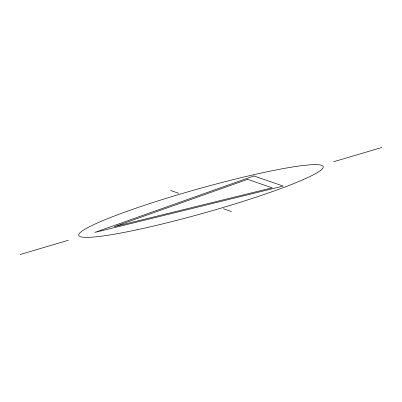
<?xml version="1.0" encoding="UTF-8"?>
<svg xmlns="http://www.w3.org/2000/svg" width="402" height="402" viewBox="0 0 402 402"><rect width="100%" height="100%" fill="white"/><g stroke="black" fill="none" stroke-linecap="round" stroke-linejoin="round"><path stroke-width="0.6" d="M20.1 254.536L68.34 240.26M333.66 161.74L381.9 147.464M170.498 190.453L178.629 193.267M223.371 208.733L231.502 211.547M253.893 175.95L94.872 232.406L283.179 186.076L253.893 175.95M247.582 179.337L114.289 226.663L272.124 187.824L247.582 179.337M137.59 229.642A126.997 12.392 -15.7 0 0 323.273 167.257A126.997 12.392 -15.7 0 0 142.132 206.095A126.997 12.392 -15.7 0 0 137.59 229.642"/></g></svg>
